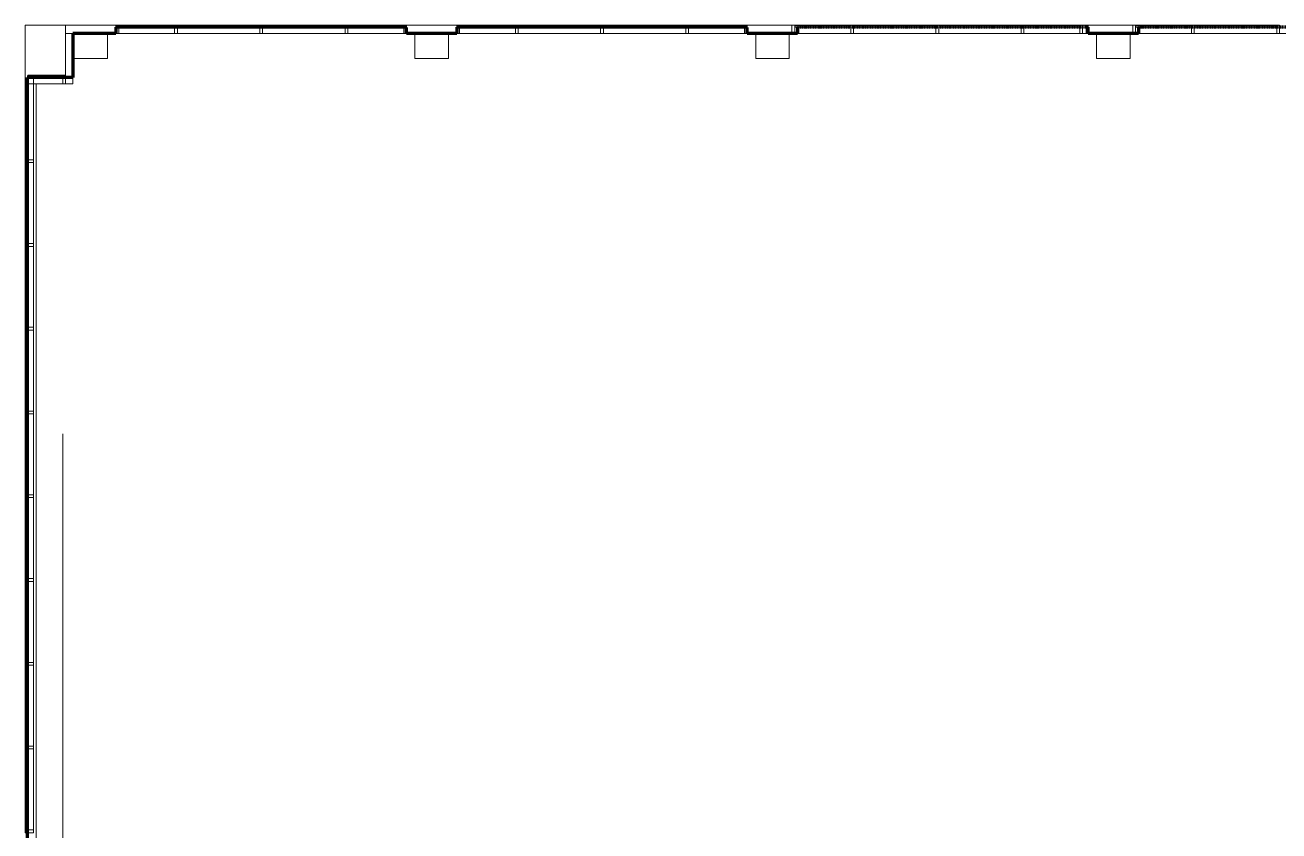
# Model space of a CAD drawing. Header units: inches. Extents: x 628 to 3883, y -391 to 1960.
# Drawn here: x 1742 to 2640, y 1288 to 1865 of the extents above; entities that cross this region are included whole.
import ezdxf

# ---------------------------------------------------------------- set-up
doc = ezdxf.new("R2010")
doc.units = ezdxf.units.IN
doc.header["$MEASUREMENT"] = 0
for name, pattern in [('Demolished', [0.1875, 0.125, -0.0625]), ('IMPORT-Dash 1_8_ _2_', [0.3, 0.1875, -0.1125]), ('IMPORT-Double Dash 3_8_', [1, 0.375, -0.125, 0.125, -0.125, 0.125, -0.125])]:
    doc.linetypes.add(name, pattern=pattern)
for name, color, linetype, lineweight in [('A-GLAZ', 151, 'Demolished', 9), ('A-GLAZ-CWMG', 250, 'Continuous', 13), ('basebuilding_dwg', 8, 'Continuous', 9)]:
    doc.layers.add(name, color=color, linetype=linetype, lineweight=lineweight)

# ---------------------------------------------------------------- blocks, each defined once
blk = doc.blocks.new('basebuilding_dwg_System Panel - Glazed EXIST-BLACK-1018897-GROSS BLDG AREA - LEVEL 6-4771485-FIRST FLOOR DEMOLITION')
at = {"layer": 'A-GLAZ', "color": 7, "linetype": 'Continuous', "flags": 128}
blk.add_lwpolyline([(-20, -1.5), (20, -1.5), (20, -0.5), (-20, -0.5)], close=True, dxfattribs=at)
blk = doc.blocks.new('basebuilding_dwg_System Panel - Glazed EXIST-BLACK-1018898-GROSS BLDG AREA - LEVEL 6-4771486-FIRST FLOOR DEMOLITION')
at = {"layer": 'A-GLAZ', "color": 7, "linetype": 'Continuous', "flags": 128}
blk.add_lwpolyline([(-29.5, -1.5), (29.5, -1.5), (29.5, -0.5), (-29.5, -0.5)], close=True, dxfattribs=at)
blk = doc.blocks.new('basebuilding_dwg_Rectangular Mullion - 2_ x 6_ rectangular-BLACK-1018865-GROSS BLDG AREA - LEVEL 6-4771487-FIRST FLOOR DEMOLITION')
at = {"layer": 'A-GLAZ-CWMG', "flags": 128}
blk.add_lwpolyline([(-1, 6), (1, 6), (1, 0), (-1, 0)], close=True, dxfattribs=at)
blk = doc.blocks.new('basebuilding_dwg_Rectangular Mullion - 2_ x 6_ rectangular-BLACK-1018893-GROSS BLDG AREA - LEVEL 6-4771488-FIRST FLOOR DEMOLITION')
at = {"layer": 'A-GLAZ-CWMG'}
for p, q in [((-104.72, 1017.21), (-144.72, 1017.21)), ((-104.72, 1011.21), (-144.72, 1011.21))]:
    blk.add_line(p, q, dxfattribs=at)
blk = doc.blocks.new('basebuilding_dwg_Rectangular Mullion - 2_ x 6_ rectangular-BLACK-1018894-GROSS BLDG AREA - LEVEL 6-4771489-FIRST FLOOR DEMOLITION')
at = {"layer": 'A-GLAZ-CWMG'}
for p, q in [((59.28, 1017.21), (19.28, 1017.21)), ((59.28, 1011.21), (19.28, 1011.21))]:
    blk.add_line(p, q, dxfattribs=at)
blk = doc.blocks.new('basebuilding_dwg_Rectangular Mullion - 2_ x 6_ rectangular-BLACK-430961-GROSS BLDG AREA - LEVEL 6-4771490-FIRST FLOOR DEMOLITION')
at = {"layer": 'A-GLAZ-CWMG'}
for p, q in [((-43.72, 1017.21), (-102.72, 1017.21)), ((-43.72, 1011.21), (-102.72, 1011.21))]:
    blk.add_line(p, q, dxfattribs=at)
blk = doc.blocks.new('basebuilding_dwg_Rectangular Mullion - 2_ x 6_ rectangular-BLACK-167180-GROSS BLDG AREA - LEVEL 6-4771491-FIRST FLOOR DEMOLITION')
at = {"layer": 'A-GLAZ-CWMG', "flags": 128}
blk.add_lwpolyline([(0, 6), (-2, 6), (-2, 0), (0, 0)], close=True, dxfattribs=at)
blk = doc.blocks.new('basebuilding_dwg_Rectangular Mullion - 2_ x 6_ rectangular-BLACK-167181-GROSS BLDG AREA - LEVEL 6-4771492-FIRST FLOOR DEMOLITION')
at = {"layer": 'A-GLAZ-CWMG', "flags": 128}
blk.add_lwpolyline([(-2, 6), (0, 6), (0, 0), (-2, 0)], close=True, dxfattribs=at)
blk = doc.blocks.new('basebuilding_dwg_System Panel - Glazed EXIST-BLACK-1030188-GROSS BLDG AREA - LEVEL 6-4771511-FIRST FLOOR DEMOLITION')
at = {"layer": 'A-GLAZ', "color": 7, "linetype": 'Continuous', "flags": 128}
blk.add_lwpolyline([(-29, -1.5), (29, -1.5), (29, -0.5), (-29, -0.5)], close=True, dxfattribs=at)
blk = doc.blocks.new('basebuilding_dwg_System Panel - Glazed EXIST-BLACK-1030341-GROSS BLDG AREA - LEVEL 6-4771512-FIRST FLOOR DEMOLITION')
at = {"layer": 'A-GLAZ', "color": 7, "linetype": 'Continuous', "flags": 128}
blk.add_lwpolyline([(-29.25, -1.5), (29.25, -1.5), (29.25, -0.5), (-29.25, -0.5)], close=True, dxfattribs=at)
blk = doc.blocks.new('basebuilding_dwg_System Panel - Glazed EXIST-BLACK-1030322-GROSS BLDG AREA - LEVEL 6-4771513-FIRST FLOOR DEMOLITION')
at = {"layer": 'A-GLAZ', "color": 7, "linetype": 'Continuous', "flags": 128}
blk.add_lwpolyline([(-12.49, -1.5), (12.49, -1.5), (12.49, -0.5), (-12.49, -0.5)], close=True, dxfattribs=at)
blk = doc.blocks.new('basebuilding_dwg_Rectangular Mullion - 2_ x 6_ rectangular-BLACK-1030186-GROSS BLDG AREA - LEVEL 6-4771514-FIRST FLOOR DEMOLITION')
at = {"layer": 'A-GLAZ-CWMG', "flags": 128}
blk.add_lwpolyline([(-1, 6), (1, 6), (1, 0), (-1, 0)], close=True, dxfattribs=at)
blk = doc.blocks.new('basebuilding_dwg_Rectangular Mullion - 2_ x 6_ rectangular-BLACK-175309-GROSS BLDG AREA - LEVEL 6-4771516-FIRST FLOOR DEMOLITION')
at = {"layer": 'A-GLAZ-CWMG'}
for p, q in [((-695.72, 618.71), (-695.72, 560.71)), ((-689.72, 618.71), (-689.72, 560.71))]:
    blk.add_line(p, q, dxfattribs=at)
blk = doc.blocks.new('basebuilding_dwg_Rectangular Mullion - 2_ x 6_ rectangular-BLACK-1018972-GROSS BLDG AREA - LEVEL 6-4771517-FIRST FLOOR DEMOLITION')
at = {"layer": 'A-GLAZ-CWMG', "flags": 128}
for points in [[(-695.72, 920.71), (-695.72, 979.21), (-695.22, 979.21)], [(-694.22, 979.21), (-689.72, 979.21), (-689.72, 920.71)]]:
    blk.add_lwpolyline(points, dxfattribs=at)
blk = doc.blocks.new('basebuilding_dwg_Rectangular Mullion - 2_ x 6_ rectangular-BLACK-1030320-GROSS BLDG AREA - LEVEL 6-4771518-FIRST FLOOR DEMOLITION')
at = {"layer": 'A-GLAZ-CWMG', "flags": 128}
for points in [[(-693.72, 980.71), (-693.72, 981.21), (-668.75, 981.21)], [(-668.75, 975.21), (-693.72, 975.21), (-693.72, 979.71)]]:
    blk.add_lwpolyline(points, dxfattribs=at)
blk = doc.blocks.new('basebuilding_dwg_Rectangular Mullion - 2_ x 6_ rectangular-BLACK-1030192-GROSS BLDG AREA - LEVEL 6-4771519-FIRST FLOOR DEMOLITION')
at = {"layer": 'A-GLAZ-CWMG', "flags": 128}
blk.add_lwpolyline([(-2, 6), (0, 6), (0, 0), (-2, 0)], close=True, dxfattribs=at)
blk = doc.blocks.new('basebuilding_dwg_System Panel - Glazed EXIST-BLACK-2117122-GROSS BLDG AREA - LEVEL 6-4771534-FIRST FLOOR DEMOLITION')
at = {"layer": 'A-GLAZ', "color": 7, "linetype": 'Continuous', "flags": 128}
blk.add_lwpolyline([(-20.01, -1.5), (20.01, -1.5), (20.01, -0.5), (-20.01, -0.5)], close=True, dxfattribs=at)
blk = doc.blocks.new('basebuilding_dwg_System Panel - Glazed EXIST-BLACK-2095306-GROSS BLDG AREA - LEVEL 6-4771535-FIRST FLOOR DEMOLITION')
at = {"layer": 'A-GLAZ', "color": 7, "linetype": 'Continuous', "flags": 128}
blk.add_lwpolyline([(-29.5, -1.5), (29.5, -1.5), (29.5, -0.5), (-29.5, -0.5)], close=True, dxfattribs=at)
blk = doc.blocks.new('basebuilding_dwg_Rectangular Mullion - 2_ x 6_ rectangular-BLACK-V1-GROSS BLDG AREA - LEVEL 6-4771536-FIRST FLOOR DEMOLITION')
at = {"layer": 'A-GLAZ-CWMG', "flags": 128}
blk.add_lwpolyline([(-1, 6), (1, 6), (1, 0), (-1, 0)], close=True, dxfattribs=at)
blk = doc.blocks.new('basebuilding_dwg_Rectangular Mullion - 2_ x 6_ rectangular-BLACK-2095314-GROSS BLDG AREA - LEVEL 6-4771537-FIRST FLOOR DEMOLITION')
at = {"layer": 'A-GLAZ-CWMG'}
for p, q in [((-466.7, 1017.16), (-525.7, 1017.16)), ((-466.7, 1011.16), (-525.7, 1011.16))]:
    blk.add_line(p, q, dxfattribs=at)
blk = doc.blocks.new('basebuilding_dwg_Rectangular Mullion - 2_ x 6_ rectangular-BLACK-2117118-GROSS BLDG AREA - LEVEL 6-4771538-FIRST FLOOR DEMOLITION')
at = {"layer": 'A-GLAZ-CWMG'}
for p, q in [((-424.69, 1017.16), (-464.7, 1017.16)), ((-424.69, 1011.16), (-464.7, 1011.16))]:
    blk.add_line(p, q, dxfattribs=at)
blk = doc.blocks.new('basebuilding_dwg_Rectangular Mullion - 2_ x 6_ rectangular-BLACK-2117119-GROSS BLDG AREA - LEVEL 6-4771539-FIRST FLOOR DEMOLITION')
at = {"layer": 'A-GLAZ-CWMG'}
for p, q in [((-588.7, 1017.16), (-628.72, 1017.16)), ((-588.7, 1011.16), (-628.72, 1011.16))]:
    blk.add_line(p, q, dxfattribs=at)
blk = doc.blocks.new('basebuilding_dwg_Rectangular Mullion - 2_ x 6_ rectangular-BLACK-V2-GROSS BLDG AREA - LEVEL 6-4771540-FIRST FLOOR DEMOLITION')
at = {"layer": 'A-GLAZ-CWMG', "flags": 128}
blk.add_lwpolyline([(0, 6), (-2, 6), (-2, 0), (0, 0)], close=True, dxfattribs=at)
blk = doc.blocks.new('basebuilding_dwg_Rectangular Mullion - 2_ x 6_ rectangular-BLACK-V3-GROSS BLDG AREA - LEVEL 6-4771541-FIRST FLOOR DEMOLITION')
at = {"layer": 'A-GLAZ-CWMG', "flags": 128}
blk.add_lwpolyline([(-2, 6), (0, 6), (0, 0), (-2, 0)], close=True, dxfattribs=at)
blk = doc.blocks.new('basebuilding_dwg_System Panel - Glazed EXIST-BLACK-2117103-GROSS BLDG AREA - LEVEL 6-4771542-FIRST FLOOR DEMOLITION')
at = {"layer": 'A-GLAZ', "color": 7, "linetype": 'Continuous', "flags": 128}
blk.add_lwpolyline([(-20, 0.5), (20, 0.5), (20, 1.5), (-20, 1.5)], close=True, dxfattribs=at)
blk = doc.blocks.new('basebuilding_dwg_System Panel - Glazed EXIST-BLACK-2117076-GROSS BLDG AREA - LEVEL 6-4771543-FIRST FLOOR DEMOLITION')
at = {"layer": 'A-GLAZ', "color": 7, "linetype": 'Continuous', "flags": 128}
blk.add_lwpolyline([(-29.5, 0.5), (29.5, 0.5), (29.5, 1.5), (-29.5, 1.5)], close=True, dxfattribs=at)
blk = doc.blocks.new('basebuilding_dwg_System Panel - Glazed EXIST-BLACK-2117106-GROSS BLDG AREA - LEVEL 6-4771544-FIRST FLOOR DEMOLITION')
at = {"layer": 'A-GLAZ', "color": 7, "linetype": 'Continuous', "flags": 128}
blk.add_lwpolyline([(-20.02, 0.5), (20.02, 0.5), (20.02, 1.5), (-20.02, 1.5)], close=True, dxfattribs=at)
blk = doc.blocks.new('basebuilding_dwg_Rectangular Mullion - 2_ x 6_ rectangular-BLACK-2117073-GROSS BLDG AREA - LEVEL 6-4771545-FIRST FLOOR DEMOLITION')
at = {"layer": 'A-GLAZ-CWMG', "flags": 128}
blk.add_lwpolyline([(-1, 0), (1, 0), (1, -6), (-1, -6)], close=True, dxfattribs=at)
blk = doc.blocks.new('basebuilding_dwg_Rectangular Mullion - 2_ x 6_ rectangular-BLACK-2117074-GROSS BLDG AREA - LEVEL 6-4771546-FIRST FLOOR DEMOLITION')
at = {"layer": 'A-GLAZ-CWMG'}
for p, q in [((-342.72, 1017.16), (-283.72, 1017.16)), ((-342.72, 1011.16), (-283.72, 1011.16))]:
    blk.add_line(p, q, dxfattribs=at)
blk = doc.blocks.new('basebuilding_dwg_Rectangular Mullion - 2_ x 6_ rectangular-BLACK-2117104-GROSS BLDG AREA - LEVEL 6-4771547-FIRST FLOOR DEMOLITION')
at = {"layer": 'A-GLAZ-CWMG'}
for p, q in [((-384.75, 1017.16), (-344.72, 1017.16)), ((-384.75, 1011.16), (-344.72, 1011.16))]:
    blk.add_line(p, q, dxfattribs=at)
blk = doc.blocks.new('basebuilding_dwg_Rectangular Mullion - 2_ x 6_ rectangular-BLACK-2117101-GROSS BLDG AREA - LEVEL 6-4771548-FIRST FLOOR DEMOLITION')
at = {"layer": 'A-GLAZ-CWMG'}
for p, q in [((-220.72, 1017.16), (-180.72, 1017.16)), ((-220.72, 1011.16), (-180.72, 1011.16))]:
    blk.add_line(p, q, dxfattribs=at)
blk = doc.blocks.new('basebuilding_dwg_Rectangular Mullion - 2_ x 6_ rectangular-BLACK-2117077-GROSS BLDG AREA - LEVEL 6-4771549-FIRST FLOOR DEMOLITION')
at = {"layer": 'A-GLAZ-CWMG', "flags": 128}
blk.add_lwpolyline([(0, 0), (-2, 0), (-2, -6), (0, -6)], close=True, dxfattribs=at)
blk = doc.blocks.new('basebuilding_dwg_Rectangular Mullion - 2_ x 6_ rectangular-BLACK-2117078-GROSS BLDG AREA - LEVEL 6-4771550-FIRST FLOOR DEMOLITION')
at = {"layer": 'A-GLAZ-CWMG', "flags": 128}
blk.add_lwpolyline([(-2, 0), (0, 0), (0, -6), (-2, -6)], close=True, dxfattribs=at)
blk = doc.blocks.new('basebuilding_dwg-4266169-FIRST FLOOR DEMOLITION')
at = {"lineweight": 9}
for p, q in [((123.59, 1859.4), (129.61, 1859.4)), ((153.61, 1859.4), (159.61, 1859.4)), ((367.64, 1859.4), (373.61, 1859.4)), ((397.61, 1859.4), (403.58, 1859.4)), ((611.61, 1865.36), (643.61, 1865.36)), ((611.61, 1859.4), (617.61, 1859.4)), ((641.61, 1859.4), (643.61, 1859.4)), ((851.61, 1865.36), (887.61, 1865.36)), ((851.61, 1859.4), (861.61, 1859.4)), ((854.14, 1865.36), (854.14, 1859.36)), ((885.61, 1859.4), (887.61, 1859.4)), ((102.61, 1823.4), (102.61, 1230.9)), ((121.61, 1572.58), (121.61, 0))]:
    blk.add_line(p, q, dxfattribs=at)
at = {"lineweight": 9, "flags": 128}
for points in [[(94.61, 1827.4), (94.61, 1865.4), (123.59, 1865.4), (123.59, 1829.4)], [(833.12, 299.91), (936.9, 299.91), (938.91, 299.91), (938.91, 124.45), (129.6, 124.45), (129.6, 159.29), (102.61, 159.29), (102.61, 750.9), (168.77, 750.9), (168.77, 1230.9), (102.61, 1230.9), (102.61, 1823.4), (128.87, 1823.4), (128.87, 1859.4), (1593.89, 1859.4)], [(123.59, 1865.36), (159.61, 1865.36), (141.67, 1865.36)], [(367.64, 1865.36), (385.67, 1865.36), (403.58, 1865.36)], [(855.64, 1865.36), (855.64, 1859.36), (647.64, 1859.36)], [(1099.64, 1865.36), (1099.64, 1859.36), (891.64, 1859.36)]]:
    blk.add_lwpolyline(points, dxfattribs=at)
at = {"color": 50, "linetype": 'IMPORT-Dash 1_8_ _2_', "lineweight": 90, "flags": 128}
for points in [[(1099.64, 1863.86), (1099.64, 1859.4), (1135.64, 1859.4), (1135.64, 1863.86), (1135.64, 1859.45), (1105.61, 1859.45), (1099.64, 1859.45), (1099.64, 1863.9), (891.64, 1863.9), (891.64, 1859.45), (855.64, 1859.45), (855.64, 1863.9), (647.64, 1863.9), (647.64, 1859.45), (611.61, 1859.45), (611.61, 1863.9), (403.64, 1863.9), (403.64, 1859.45), (367.64, 1859.45), (367.64, 1863.9), (159.61, 1863.9), (159.61, 1859.45), (128.87, 1859.45), (128.87, 1827.95), (96.11, 1827.95), (96.11, 1226.45), (123.64, 1226.45), (123.64, 1230.95), (165.64, 1230.95)], [(647.64, 1863.9), (647.64, 1859.4), (611.61, 1859.4), (611.61, 1863.86), (403.58, 1863.86), (403.58, 1859.4), (367.64, 1859.4), (367.64, 1863.86), (159.61, 1863.86), (159.61, 1859.4), (128.87, 1859.4), (128.87, 1827.9), (96.11, 1827.9), (96.11, 1226.4), (123.64, 1226.4), (123.64, 1230.9), (165.64, 1230.9), (165.64, 1188.9), (161.11, 1188.9)], [(891.64, 1863.86), (891.64, 1859.4), (855.64, 1859.4), (855.64, 1863.9)]]:
    blk.add_lwpolyline(points, dxfattribs=at)
at = {"lineweight": 9, "flags": 128}
for points in [[(153.61, 1841.4), (153.61, 1859.4), (129.61, 1859.4), (129.61, 1841.4)], [(397.61, 1841.4), (397.61, 1859.4), (373.61, 1859.4), (373.61, 1841.4)], [(641.61, 1841.4), (641.61, 1859.4), (617.61, 1859.4), (617.61, 1841.4)], [(885.61, 1841.4), (885.61, 1859.4), (861.61, 1859.4), (861.61, 1841.4)]]:
    blk.add_lwpolyline(points, close=True, dxfattribs=at)
for name, p, rotation in [('basebuilding_dwg_Rectangular Mullion - 2_ x 6_ rectangular-BLACK-V2-GROSS BLDG AREA - LEVEL 6-4771540-FIRST FLOOR DEMOLITION', (159.61, 1865.36), 180), ('basebuilding_dwg_System Panel - Glazed EXIST-BLACK-2117106-GROSS BLDG AREA - LEVEL 6-4771544-FIRST FLOOR DEMOLITION', (425.6, 1865.36), 180), ('basebuilding_dwg_System Panel - Glazed EXIST-BLACK-2117076-GROSS BLDG AREA - LEVEL 6-4771543-FIRST FLOOR DEMOLITION', (477.11, 1865.36), 180), ('basebuilding_dwg_System Panel - Glazed EXIST-BLACK-2117076-GROSS BLDG AREA - LEVEL 6-4771543-FIRST FLOOR DEMOLITION', (538.11, 1865.36), 180), ('basebuilding_dwg_System Panel - Glazed EXIST-BLACK-2117103-GROSS BLDG AREA - LEVEL 6-4771542-FIRST FLOOR DEMOLITION', (589.61, 1865.36), 180), ('basebuilding_dwg_Rectangular Mullion - 2_ x 6_ rectangular-BLACK-167180-GROSS BLDG AREA - LEVEL 6-4771491-FIRST FLOOR DEMOLITION', (643.61, 1865.4), 180), ('basebuilding_dwg_Rectangular Mullion - 2_ x 6_ rectangular-BLACK-167180-GROSS BLDG AREA - LEVEL 6-4771491-FIRST FLOOR DEMOLITION', (887.61, 1865.4), 180), ('basebuilding_dwg_System Panel - Glazed EXIST-BLACK-1030341-GROSS BLDG AREA - LEVEL 6-4771512-FIRST FLOOR DEMOLITION', (94.61, 1798.15), 90.00000000000007), ('basebuilding_dwg_System Panel - Glazed EXIST-BLACK-1030188-GROSS BLDG AREA - LEVEL 6-4771511-FIRST FLOOR DEMOLITION', (94.61, 1737.9), 90.00000000000007), ('basebuilding_dwg_System Panel - Glazed EXIST-BLACK-1030188-GROSS BLDG AREA - LEVEL 6-4771511-FIRST FLOOR DEMOLITION', (94.61, 1677.9), 90.00000000000007), ('basebuilding_dwg_System Panel - Glazed EXIST-BLACK-1030188-GROSS BLDG AREA - LEVEL 6-4771511-FIRST FLOOR DEMOLITION', (94.61, 1617.9), 90.00000000000007), ('basebuilding_dwg_System Panel - Glazed EXIST-BLACK-1030188-GROSS BLDG AREA - LEVEL 6-4771511-FIRST FLOOR DEMOLITION', (94.61, 1557.9), 90.00000000000007), ('basebuilding_dwg_System Panel - Glazed EXIST-BLACK-1030188-GROSS BLDG AREA - LEVEL 6-4771511-FIRST FLOOR DEMOLITION', (94.61, 1497.9), 90.00000000000007), ('basebuilding_dwg_System Panel - Glazed EXIST-BLACK-1030188-GROSS BLDG AREA - LEVEL 6-4771511-FIRST FLOOR DEMOLITION', (94.61, 1437.9), 90.00000000000007), ('basebuilding_dwg_System Panel - Glazed EXIST-BLACK-1030188-GROSS BLDG AREA - LEVEL 6-4771511-FIRST FLOOR DEMOLITION', (94.61, 1377.9), 90.00000000000007), ('basebuilding_dwg_System Panel - Glazed EXIST-BLACK-1030188-GROSS BLDG AREA - LEVEL 6-4771511-FIRST FLOOR DEMOLITION', (94.61, 1317.9), 90.00000000000007)]:
    blk.add_blockref(name, p, dxfattribs=dict(rotation=rotation))
for name, p in [('basebuilding_dwg_Rectangular Mullion - 2_ x 6_ rectangular-BLACK-2117119-GROSS BLDG AREA - LEVEL 6-4771539-FIRST FLOOR DEMOLITION', (790.33, 848.2)), ('basebuilding_dwg_System Panel - Glazed EXIST-BLACK-2117122-GROSS BLDG AREA - LEVEL 6-4771534-FIRST FLOOR DEMOLITION', (181.62, 1865.36)), ('basebuilding_dwg_Rectangular Mullion - 2_ x 6_ rectangular-BLACK-2095314-GROSS BLDG AREA - LEVEL 6-4771537-FIRST FLOOR DEMOLITION', (729.33, 848.2)), ('basebuilding_dwg_System Panel - Glazed EXIST-BLACK-2095306-GROSS BLDG AREA - LEVEL 6-4771535-FIRST FLOOR DEMOLITION', (233.13, 1865.36)), ('basebuilding_dwg_Rectangular Mullion - 2_ x 6_ rectangular-BLACK-2095314-GROSS BLDG AREA - LEVEL 6-4771537-FIRST FLOOR DEMOLITION', (790.33, 848.2)), ('basebuilding_dwg_System Panel - Glazed EXIST-BLACK-2095306-GROSS BLDG AREA - LEVEL 6-4771535-FIRST FLOOR DEMOLITION', (294.13, 1865.36)), ('basebuilding_dwg_Rectangular Mullion - 2_ x 6_ rectangular-BLACK-2117118-GROSS BLDG AREA - LEVEL 6-4771538-FIRST FLOOR DEMOLITION', (790.33, 848.2)), ('basebuilding_dwg_System Panel - Glazed EXIST-BLACK-2117122-GROSS BLDG AREA - LEVEL 6-4771534-FIRST FLOOR DEMOLITION', (345.64, 1865.36)), ('basebuilding_dwg_Rectangular Mullion - 2_ x 6_ rectangular-BLACK-2117104-GROSS BLDG AREA - LEVEL 6-4771547-FIRST FLOOR DEMOLITION', (790.33, 848.2)), ('basebuilding_dwg_Rectangular Mullion - 2_ x 6_ rectangular-BLACK-2117074-GROSS BLDG AREA - LEVEL 6-4771546-FIRST FLOOR DEMOLITION', (790.33, 848.2)), ('basebuilding_dwg_Rectangular Mullion - 2_ x 6_ rectangular-BLACK-2117074-GROSS BLDG AREA - LEVEL 6-4771546-FIRST FLOOR DEMOLITION', (851.33, 848.2)), ('basebuilding_dwg_Rectangular Mullion - 2_ x 6_ rectangular-BLACK-2117101-GROSS BLDG AREA - LEVEL 6-4771548-FIRST FLOOR DEMOLITION', (790.33, 848.2)), ('basebuilding_dwg_Rectangular Mullion - 2_ x 6_ rectangular-BLACK-2117077-GROSS BLDG AREA - LEVEL 6-4771549-FIRST FLOOR DEMOLITION', (611.61, 1865.36)), ('basebuilding_dwg_Rectangular Mullion - 2_ x 6_ rectangular-BLACK-1018893-GROSS BLDG AREA - LEVEL 6-4771488-FIRST FLOOR DEMOLITION', (790.33, 848.2)), ('basebuilding_dwg_System Panel - Glazed EXIST-BLACK-1018897-GROSS BLDG AREA - LEVEL 6-4771485-FIRST FLOOR DEMOLITION', (665.61, 1865.4)), ('basebuilding_dwg_Rectangular Mullion - 2_ x 6_ rectangular-BLACK-430961-GROSS BLDG AREA - LEVEL 6-4771490-FIRST FLOOR DEMOLITION', (790.33, 848.2)), ('basebuilding_dwg_System Panel - Glazed EXIST-BLACK-1018898-GROSS BLDG AREA - LEVEL 6-4771486-FIRST FLOOR DEMOLITION', (717.11, 1865.4)), ('basebuilding_dwg_Rectangular Mullion - 2_ x 6_ rectangular-BLACK-430961-GROSS BLDG AREA - LEVEL 6-4771490-FIRST FLOOR DEMOLITION', (851.33, 848.2)), ('basebuilding_dwg_System Panel - Glazed EXIST-BLACK-1018898-GROSS BLDG AREA - LEVEL 6-4771486-FIRST FLOOR DEMOLITION', (778.11, 1865.4)), ('basebuilding_dwg_Rectangular Mullion - 2_ x 6_ rectangular-BLACK-1018894-GROSS BLDG AREA - LEVEL 6-4771489-FIRST FLOOR DEMOLITION', (790.33, 848.2)), ('basebuilding_dwg_System Panel - Glazed EXIST-BLACK-1018897-GROSS BLDG AREA - LEVEL 6-4771485-FIRST FLOOR DEMOLITION', (829.61, 1865.4)), ('basebuilding_dwg_Rectangular Mullion - 2_ x 6_ rectangular-BLACK-1018893-GROSS BLDG AREA - LEVEL 6-4771488-FIRST FLOOR DEMOLITION', (1034.33, 848.2)), ('basebuilding_dwg_System Panel - Glazed EXIST-BLACK-1018897-GROSS BLDG AREA - LEVEL 6-4771485-FIRST FLOOR DEMOLITION', (909.61, 1865.4)), ('basebuilding_dwg_Rectangular Mullion - 2_ x 6_ rectangular-BLACK-430961-GROSS BLDG AREA - LEVEL 6-4771490-FIRST FLOOR DEMOLITION', (1034.33, 848.2)), ('basebuilding_dwg_System Panel - Glazed EXIST-BLACK-1018898-GROSS BLDG AREA - LEVEL 6-4771486-FIRST FLOOR DEMOLITION', (961.11, 1865.4)), ('basebuilding_dwg_Rectangular Mullion - 2_ x 6_ rectangular-BLACK-1018972-GROSS BLDG AREA - LEVEL 6-4771517-FIRST FLOOR DEMOLITION', (790.33, 848.2)), ('basebuilding_dwg_Rectangular Mullion - 2_ x 6_ rectangular-BLACK-1030320-GROSS BLDG AREA - LEVEL 6-4771518-FIRST FLOOR DEMOLITION', (790.33, 848.2)), ('basebuilding_dwg_System Panel - Glazed EXIST-BLACK-1030322-GROSS BLDG AREA - LEVEL 6-4771513-FIRST FLOOR DEMOLITION', (109.1, 1829.4)), ('basebuilding_dwg_Rectangular Mullion - 2_ x 6_ rectangular-BLACK-175309-GROSS BLDG AREA - LEVEL 6-4771516-FIRST FLOOR DEMOLITION', (790.33, 1148.2)), ('basebuilding_dwg_Rectangular Mullion - 2_ x 6_ rectangular-BLACK-175309-GROSS BLDG AREA - LEVEL 6-4771516-FIRST FLOOR DEMOLITION', (790.33, 1088.2)), ('basebuilding_dwg_Rectangular Mullion - 2_ x 6_ rectangular-BLACK-175309-GROSS BLDG AREA - LEVEL 6-4771516-FIRST FLOOR DEMOLITION', (790.33, 1028.2)), ('basebuilding_dwg_Rectangular Mullion - 2_ x 6_ rectangular-BLACK-175309-GROSS BLDG AREA - LEVEL 6-4771516-FIRST FLOOR DEMOLITION', (790.33, 968.2)), ('basebuilding_dwg_Rectangular Mullion - 2_ x 6_ rectangular-BLACK-175309-GROSS BLDG AREA - LEVEL 6-4771516-FIRST FLOOR DEMOLITION', (790.33, 908.2)), ('basebuilding_dwg_Rectangular Mullion - 2_ x 6_ rectangular-BLACK-175309-GROSS BLDG AREA - LEVEL 6-4771516-FIRST FLOOR DEMOLITION', (790.33, 848.2)), ('basebuilding_dwg_Rectangular Mullion - 2_ x 6_ rectangular-BLACK-175309-GROSS BLDG AREA - LEVEL 6-4771516-FIRST FLOOR DEMOLITION', (790.33, 788.2)), ('basebuilding_dwg_Rectangular Mullion - 2_ x 6_ rectangular-BLACK-175309-GROSS BLDG AREA - LEVEL 6-4771516-FIRST FLOOR DEMOLITION', (790.33, 728.2))]:
    blk.add_blockref(name, p)
at = {"extrusion": (0, 0, -1)}
for name, p, rotation in [('basebuilding_dwg_Rectangular Mullion - 2_ x 6_ rectangular-BLACK-V1-GROSS BLDG AREA - LEVEL 6-4771536-FIRST FLOOR DEMOLITION', (-202.63, 1865.36), 180), ('basebuilding_dwg_Rectangular Mullion - 2_ x 6_ rectangular-BLACK-V1-GROSS BLDG AREA - LEVEL 6-4771536-FIRST FLOOR DEMOLITION', (-263.63, 1865.36), 180), ('basebuilding_dwg_Rectangular Mullion - 2_ x 6_ rectangular-BLACK-V1-GROSS BLDG AREA - LEVEL 6-4771536-FIRST FLOOR DEMOLITION', (-324.63, 1865.36), 180), ('basebuilding_dwg_Rectangular Mullion - 2_ x 6_ rectangular-BLACK-V3-GROSS BLDG AREA - LEVEL 6-4771541-FIRST FLOOR DEMOLITION', (-367.64, 1865.36), 180), ('basebuilding_dwg_Rectangular Mullion - 2_ x 6_ rectangular-BLACK-1018865-GROSS BLDG AREA - LEVEL 6-4771487-FIRST FLOOR DEMOLITION', (-686.61, 1865.4), 180), ('basebuilding_dwg_Rectangular Mullion - 2_ x 6_ rectangular-BLACK-1018865-GROSS BLDG AREA - LEVEL 6-4771487-FIRST FLOOR DEMOLITION', (-747.61, 1865.4), 180), ('basebuilding_dwg_Rectangular Mullion - 2_ x 6_ rectangular-BLACK-1018865-GROSS BLDG AREA - LEVEL 6-4771487-FIRST FLOOR DEMOLITION', (-808.61, 1865.4), 180), ('basebuilding_dwg_Rectangular Mullion - 2_ x 6_ rectangular-BLACK-167181-GROSS BLDG AREA - LEVEL 6-4771492-FIRST FLOOR DEMOLITION', (-851.61, 1865.4), 180), ('basebuilding_dwg_Rectangular Mullion - 2_ x 6_ rectangular-BLACK-1018865-GROSS BLDG AREA - LEVEL 6-4771487-FIRST FLOOR DEMOLITION', (-930.61, 1865.4), 180), ('basebuilding_dwg_Rectangular Mullion - 2_ x 6_ rectangular-BLACK-1018865-GROSS BLDG AREA - LEVEL 6-4771487-FIRST FLOOR DEMOLITION', (-991.61, 1865.4), 180), ('basebuilding_dwg_Rectangular Mullion - 2_ x 6_ rectangular-BLACK-1030192-GROSS BLDG AREA - LEVEL 6-4771519-FIRST FLOOR DEMOLITION', (-123.59, 1829.4), 180), ('basebuilding_dwg_Rectangular Mullion - 2_ x 6_ rectangular-BLACK-1030186-GROSS BLDG AREA - LEVEL 6-4771514-FIRST FLOOR DEMOLITION', (-94.61, 1767.9), 89.9999999999999), ('basebuilding_dwg_Rectangular Mullion - 2_ x 6_ rectangular-BLACK-1030186-GROSS BLDG AREA - LEVEL 6-4771514-FIRST FLOOR DEMOLITION', (-94.61, 1707.9), 89.9999999999999), ('basebuilding_dwg_Rectangular Mullion - 2_ x 6_ rectangular-BLACK-1030186-GROSS BLDG AREA - LEVEL 6-4771514-FIRST FLOOR DEMOLITION', (-94.61, 1647.9), 89.9999999999999), ('basebuilding_dwg_Rectangular Mullion - 2_ x 6_ rectangular-BLACK-1030186-GROSS BLDG AREA - LEVEL 6-4771514-FIRST FLOOR DEMOLITION', (-94.61, 1587.9), 89.9999999999999), ('basebuilding_dwg_Rectangular Mullion - 2_ x 6_ rectangular-BLACK-1030186-GROSS BLDG AREA - LEVEL 6-4771514-FIRST FLOOR DEMOLITION', (-94.61, 1527.9), 89.9999999999999), ('basebuilding_dwg_Rectangular Mullion - 2_ x 6_ rectangular-BLACK-1030186-GROSS BLDG AREA - LEVEL 6-4771514-FIRST FLOOR DEMOLITION', (-94.61, 1467.9), 89.9999999999999), ('basebuilding_dwg_Rectangular Mullion - 2_ x 6_ rectangular-BLACK-1030186-GROSS BLDG AREA - LEVEL 6-4771514-FIRST FLOOR DEMOLITION', (-94.61, 1407.9), 89.9999999999999), ('basebuilding_dwg_Rectangular Mullion - 2_ x 6_ rectangular-BLACK-1030186-GROSS BLDG AREA - LEVEL 6-4771514-FIRST FLOOR DEMOLITION', (-94.61, 1347.9), 89.9999999999999), ('basebuilding_dwg_Rectangular Mullion - 2_ x 6_ rectangular-BLACK-1030186-GROSS BLDG AREA - LEVEL 6-4771514-FIRST FLOOR DEMOLITION', (-94.61, 1287.9), 89.9999999999999)]:
    blk.add_blockref(name, p, dxfattribs=dict(at, rotation=rotation))
for name, p in [('basebuilding_dwg_Rectangular Mullion - 2_ x 6_ rectangular-BLACK-2117078-GROSS BLDG AREA - LEVEL 6-4771550-FIRST FLOOR DEMOLITION', (-403.58, 1865.36)), ('basebuilding_dwg_Rectangular Mullion - 2_ x 6_ rectangular-BLACK-2117073-GROSS BLDG AREA - LEVEL 6-4771545-FIRST FLOOR DEMOLITION', (-446.61, 1865.36)), ('basebuilding_dwg_Rectangular Mullion - 2_ x 6_ rectangular-BLACK-2117073-GROSS BLDG AREA - LEVEL 6-4771545-FIRST FLOOR DEMOLITION', (-507.61, 1865.36)), ('basebuilding_dwg_Rectangular Mullion - 2_ x 6_ rectangular-BLACK-2117073-GROSS BLDG AREA - LEVEL 6-4771545-FIRST FLOOR DEMOLITION', (-568.61, 1865.36))]:
    blk.add_blockref(name, p, dxfattribs=at)

msp = doc.modelspace()

# ---------------------------------------------------------------- block references
at = {"layer": 'basebuilding_dwg', "color": 250, "linetype": 'IMPORT-Double Dash 3_8_', "lineweight": 13}
msp.add_blockref('basebuilding_dwg-4266169-FIRST FLOOR DEMOLITION', (1647.61, 0), dxfattribs=at)

doc.saveas('drawing.dxf')
